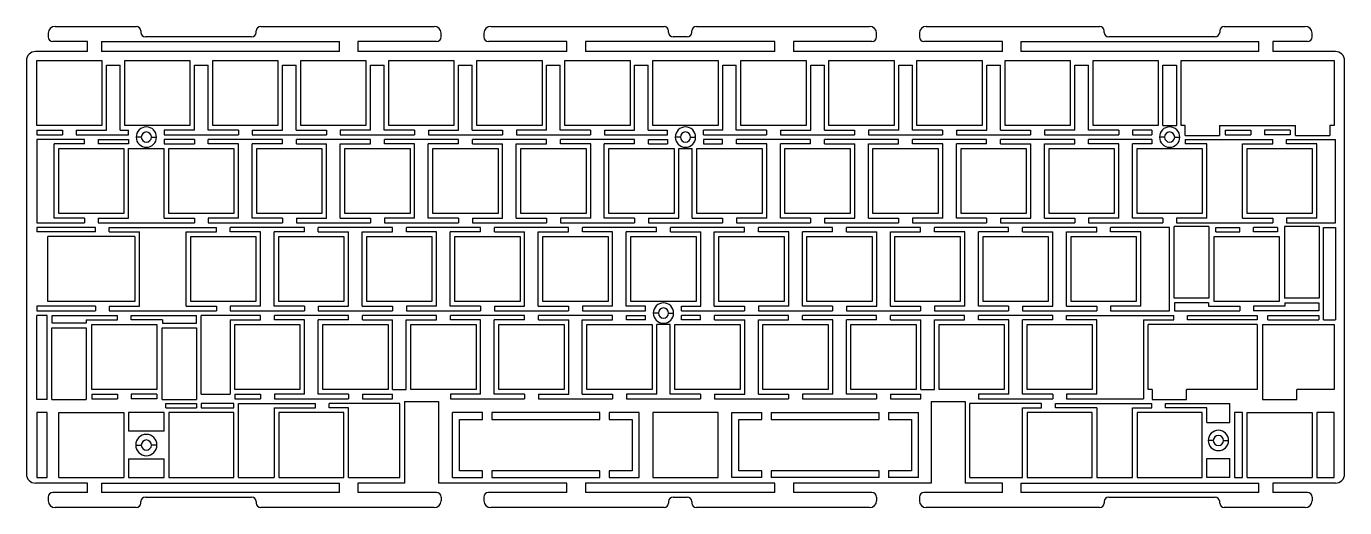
# Model space of a CAD drawing. Extents: x 867 to 1152, y 548 to 653.
import ezdxf

# ---------------------------------------------------------------- set-up
doc = ezdxf.new("R2010")
doc.units = 0
doc.layers.get('0').update_dxf_attribs({"linetype": 'continuous'})

# ---------------------------------------------------------------- blocks, each defined once
blk = doc.blocks.new('FACEFEAT')
at = {"color": 0}
for p, q in [((871.38, 651.01), (871.38, 650.21)), ((872.88, 652.51), (890.38, 652.51)), ((891.38, 651.51), (891.38, 651.21)), ((916.38, 651.21), (916.38, 651.51)), ((917.38, 652.51), (954.88, 652.51)), ((956.38, 650.21), (956.38, 651.01)), ((965.63, 651.01), (965.63, 650.21)), ((967.13, 652.51), (1004.63, 652.51)), ((1005.63, 651.21), (1005.63, 651.51)), ((1010.63, 651.21), (1010.63, 651.51)), ((1011.63, 652.51), (1049.13, 652.51)), ((1050.63, 650.21), (1050.63, 651.01)), ((1059.89, 651.01), (1059.89, 650.21)), ((1061.39, 652.51), (1098.89, 652.51)), ((1099.89, 651.21), (1099.89, 651.51)), ((1124.89, 651.51), (1124.89, 651.21)), ((1125.89, 652.51), (1143.39, 652.51)), ((1144.89, 650.21), (1144.89, 651.01)), ((879.88, 649.21), (872.38, 649.21)), ((879.88, 647.06), (879.88, 649.21)), ((882.88, 649.21), (934.38, 649.21)), ((882.88, 649.21), (882.88, 647.06)), ((915.38, 650.21), (892.38, 650.21)), ((934.38, 647.06), (934.38, 649.21)), ((955.38, 649.21), (938.38, 649.21)), ((938.38, 649.21), (938.38, 647.06)), ((983.63, 649.21), (966.63, 649.21)), ((983.63, 647.06), (983.63, 649.21)), ((1028.63, 649.21), (987.63, 649.21)), ((987.63, 649.21), (987.63, 647.06)), ((1009.63, 650.21), (1006.63, 650.21)), ((1028.63, 647.06), (1028.63, 649.21)), ((1049.63, 649.21), (1032.63, 649.21)), ((1032.63, 649.21), (1032.63, 647.06)), ((1077.89, 649.21), (1060.89, 649.21)), ((1077.89, 647.06), (1077.89, 649.21)), ((1081.89, 649.21), (1133.39, 649.21)), ((1081.89, 649.21), (1081.89, 647.06)), ((1123.89, 650.21), (1100.89, 650.21)), ((1133.39, 647.06), (1133.39, 649.21)), ((1143.89, 649.21), (1136.39, 649.21)), ((1136.39, 649.21), (1136.39, 647.06)), ((866.63, 645.06), (866.63, 555.61)), ((879.88, 647.06), (868.63, 647.06)), ((868.88, 645.11), (882.98, 645.11)), ((868.88, 631.01), (868.88, 645.11)), ((934.38, 647.06), (882.88, 647.06)), ((882.98, 645.11), (882.98, 631.01)), ((887.93, 645.11), (902.03, 645.11)), ((887.93, 631.01), (887.93, 645.11)), ((902.03, 645.11), (902.03, 631.01)), ((906.98, 645.11), (921.08, 645.11)), ((906.98, 631.01), (906.98, 645.11)), ((921.08, 645.11), (921.08, 631.01)), ((926.03, 645.11), (940.13, 645.11)), ((926.03, 631.01), (926.03, 645.11)), ((983.63, 647.06), (938.38, 647.06)), ((940.13, 645.11), (940.13, 631.01)), ((945.08, 645.11), (959.18, 645.11)), ((945.08, 631.01), (945.08, 645.11)), ((959.18, 645.11), (959.18, 631.01)), ((964.13, 645.11), (978.23, 645.11)), ((964.13, 631.01), (964.13, 645.11)), ((978.23, 645.11), (978.23, 631.01)), ((983.18, 645.11), (997.28, 645.11)), ((983.18, 631.01), (983.18, 645.11)), ((1028.63, 647.06), (987.63, 647.06)), ((997.28, 645.11), (997.28, 631.01)), ((1002.23, 645.11), (1016.33, 645.11)), ((1002.23, 631.01), (1002.23, 645.11)), ((1016.33, 645.11), (1016.33, 631.01)), ((1021.28, 645.11), (1035.38, 645.11)), ((1021.28, 631.01), (1021.28, 645.11)), ((1077.89, 647.06), (1032.63, 647.06)), ((1035.38, 645.11), (1035.38, 631.01)), ((1040.33, 645.11), (1054.43, 645.11)), ((1040.33, 631.01), (1040.33, 645.11)), ((1054.43, 645.11), (1054.43, 631.01)), ((1059.38, 645.11), (1073.48, 645.11)), ((1059.38, 631.01), (1059.38, 645.11)), ((1073.48, 645.11), (1073.48, 631.01)), ((1078.43, 645.11), (1092.53, 645.11)), ((1078.43, 631.01), (1078.43, 645.11)), ((1133.39, 647.06), (1081.89, 647.06)), ((1092.53, 645.11), (1092.53, 631.01)), ((1097.48, 645.11), (1111.58, 645.11)), ((1097.48, 631.01), (1097.48, 645.11)), ((1111.58, 645.11), (1111.58, 631.01)), ((1116.53, 645.11), (1149.68, 645.11)), ((1116.53, 631.01), (1116.53, 645.11)), ((1149.93, 647.06), (1136.39, 647.06)), ((1149.68, 645.11), (1149.68, 631.01)), ((1151.93, 555.61), (1151.93, 645.06)), ((883.98, 644.11), (886.93, 644.11)), ((883.98, 630.01), (883.98, 644.11)), ((886.93, 630.01), (886.93, 644.11)), ((903.03, 644.11), (905.98, 644.11)), ((903.03, 630.01), (903.03, 644.11)), ((905.98, 630.01), (905.98, 644.11)), ((922.08, 644.11), (925.03, 644.11)), ((922.08, 630.01), (922.08, 644.11)), ((925.03, 630.01), (925.03, 644.11)), ((941.13, 644.11), (944.08, 644.11)), ((941.13, 630.01), (941.13, 644.11)), ((944.08, 630.01), (944.08, 644.11)), ((960.18, 644.11), (963.13, 644.11)), ((960.18, 630.01), (960.18, 644.11)), ((963.13, 630.01), (963.13, 644.11)), ((979.23, 644.11), (982.18, 644.11)), ((979.23, 630.01), (979.23, 644.11)), ((982.18, 630.01), (982.18, 644.11)), ((998.28, 644.11), (1001.23, 644.11)), ((998.28, 630.01), (998.28, 644.11)), ((1001.23, 630.01), (1001.23, 644.11)), ((1017.33, 644.11), (1020.28, 644.11)), ((1017.33, 630.01), (1017.33, 644.11)), ((1020.28, 630.01), (1020.28, 644.11)), ((1036.38, 644.11), (1039.33, 644.11)), ((1036.38, 630.01), (1036.38, 644.11)), ((1039.33, 630.01), (1039.33, 644.11)), ((1055.43, 644.11), (1058.38, 644.11)), ((1055.43, 630.01), (1055.43, 644.11)), ((1058.38, 630.01), (1058.38, 644.11)), ((1074.48, 644.11), (1077.43, 644.11)), ((1074.48, 630.01), (1074.48, 644.11)), ((1077.43, 630.01), (1077.43, 644.11)), ((1093.53, 644.11), (1096.48, 644.11)), ((1093.53, 630.01), (1093.53, 644.11)), ((1096.48, 630.01), (1096.48, 644.11)), ((1112.58, 644.11), (1115.53, 644.11)), ((1112.58, 631.01), (1112.58, 644.11)), ((1115.53, 644.11), (1115.53, 631.01)), ((882.98, 631.01), (868.88, 631.01)), ((902.03, 631.01), (887.93, 631.01)), ((921.08, 631.01), (906.98, 631.01)), ((940.13, 631.01), (926.03, 631.01)), ((959.18, 631.01), (945.08, 631.01)), ((978.23, 631.01), (964.13, 631.01)), ((997.28, 631.01), (983.18, 631.01)), ((1016.33, 631.01), (1002.23, 631.01)), ((1035.38, 631.01), (1021.28, 631.01)), ((1054.43, 631.01), (1040.33, 631.01)), ((1073.48, 631.01), (1059.38, 631.01)), ((1092.53, 631.01), (1078.43, 631.01)), ((1111.58, 631.01), (1097.48, 631.01)), ((1112.58, 631.01), (1115.53, 631.01)), ((1117.43, 631.01), (1116.53, 631.01)), ((1117.43, 628.87), (1117.43, 631.01)), ((1124.83, 631.01), (1124.83, 628.87)), ((1124.83, 631.01), (1141.31, 631.01)), ((1141.31, 628.87), (1141.31, 631.01)), ((1148.71, 631.01), (1148.71, 628.87)), ((1149.68, 631.01), (1148.71, 631.01)), ((868.88, 630.01), (874.43, 630.01)), ((868.88, 630.01), (868.88, 629.04)), ((868.88, 629.04), (874.43, 629.04)), ((879.2, 628.04), (868.88, 628.04)), ((868.88, 628.04), (868.88, 609.99)), ((874.43, 630.01), (874.43, 629.04)), ((877.43, 630.01), (877.43, 629.04)), ((877.43, 630.01), (883.98, 630.01)), ((877.43, 629.04), (888.75, 629.04)), ((879.2, 627.06), (879.2, 628.04)), ((882.2, 628.04), (882.2, 627.06)), ((882.2, 628.04), (888.75, 628.04)), ((886.93, 630.01), (888.75, 630.01)), ((888.75, 629.04), (888.75, 630.01)), ((888.75, 628.04), (888.75, 627.06)), ((891.5, 628.54), (890.4, 628.54)), ((893.7, 628.54), (894.8, 628.54)), ((903.01, 628.04), (896.46, 628.04)), ((896.46, 628.04), (896.46, 627.06)), ((896.48, 630.01), (896.48, 629.04)), ((903.03, 630.01), (896.48, 630.01)), ((896.48, 629.04), (912.53, 629.04)), ((903.01, 628.04), (903.01, 627.06)), ((912.53, 630.01), (905.98, 630.01)), ((922.06, 628.04), (906.01, 628.04)), ((906.01, 627.06), (906.01, 628.04)), ((912.53, 630.01), (912.53, 629.04)), ((915.53, 630.01), (915.53, 629.04)), ((915.53, 630.01), (922.08, 630.01)), ((915.53, 629.04), (931.58, 629.04)), ((922.06, 627.06), (922.06, 628.04)), ((925.03, 630.01), (931.58, 630.01)), ((941.11, 628.04), (925.06, 628.04)), ((925.06, 627.06), (925.06, 628.04)), ((931.58, 630.01), (931.58, 629.04)), ((941.13, 630.01), (934.58, 630.01)), ((934.58, 630.01), (934.58, 629.04)), ((934.58, 629.04), (950.63, 629.04)), ((941.11, 627.06), (941.11, 628.04)), ((950.63, 630.01), (944.08, 630.01)), ((960.16, 628.04), (944.11, 628.04)), ((944.11, 627.06), (944.11, 628.04)), ((950.63, 630.01), (950.63, 629.04)), ((953.63, 630.01), (953.63, 629.04)), ((953.63, 630.01), (960.18, 630.01)), ((953.63, 629.04), (969.68, 629.04)), ((960.16, 627.06), (960.16, 628.04)), ((963.13, 630.01), (969.68, 630.01)), ((979.21, 628.04), (963.16, 628.04)), ((963.16, 627.06), (963.16, 628.04)), ((969.68, 630.01), (969.68, 629.04)), ((979.23, 630.01), (972.68, 630.01)), ((972.68, 630.01), (972.68, 629.04)), ((972.68, 629.04), (988.73, 629.04)), ((979.21, 627.06), (979.21, 628.04)), ((988.73, 630.01), (982.18, 630.01)), ((998.26, 628.04), (982.21, 628.04)), ((982.21, 627.06), (982.21, 628.04)), ((988.73, 630.01), (988.73, 629.04)), ((991.73, 630.01), (991.73, 629.04)), ((991.73, 630.01), (998.28, 630.01)), ((991.73, 629.04), (1005.4, 629.04)), ((998.26, 627.06), (998.26, 628.04)), ((1001.23, 630.01), (1005.4, 630.01)), ((1001.26, 628.04), (1005.4, 628.04)), ((1001.26, 627.06), (1001.26, 628.04)), ((1005.4, 629.04), (1005.4, 630.01)), ((1005.4, 628.04), (1005.4, 627.06)), ((1008.18, 628.54), (1007.08, 628.54)), ((1010.38, 628.54), (1011.48, 628.54)), ((1017.33, 630.01), (1013.16, 630.01)), ((1013.16, 629.04), (1013.16, 630.01)), ((1013.16, 629.04), (1026.83, 629.04)), ((1017.31, 628.04), (1013.16, 628.04)), ((1013.16, 628.04), (1013.16, 627.06)), ((1017.31, 627.06), (1017.31, 628.04)), ((1026.83, 630.01), (1020.28, 630.01)), ((1036.36, 628.04), (1020.31, 628.04)), ((1020.31, 627.06), (1020.31, 628.04)), ((1026.83, 630.01), (1026.83, 629.04)), ((1029.83, 630.01), (1029.83, 629.04)), ((1029.83, 630.01), (1036.38, 630.01)), ((1029.83, 629.04), (1045.88, 629.04)), ((1036.36, 627.06), (1036.36, 628.04)), ((1039.33, 630.01), (1045.88, 630.01)), ((1055.41, 628.04), (1039.36, 628.04)), ((1039.36, 627.06), (1039.36, 628.04)), ((1045.88, 630.01), (1045.88, 629.04)), ((1055.43, 630.01), (1048.88, 630.01)), ((1048.88, 630.01), (1048.88, 629.04)), ((1048.88, 629.04), (1064.93, 629.04)), ((1055.41, 627.06), (1055.41, 628.04)), ((1064.93, 630.01), (1058.38, 630.01)), ((1074.46, 628.04), (1058.41, 628.04)), ((1058.41, 627.06), (1058.41, 628.04)), ((1064.93, 630.01), (1064.93, 629.04)), ((1067.93, 630.01), (1067.93, 629.04)), ((1067.93, 630.01), (1074.48, 630.01)), ((1067.93, 629.04), (1083.98, 629.04)), ((1074.46, 627.06), (1074.46, 628.04)), ((1077.43, 630.01), (1083.98, 630.01)), ((1093.51, 628.04), (1077.46, 628.04)), ((1077.46, 627.06), (1077.46, 628.04)), ((1083.98, 630.01), (1083.98, 629.04)), ((1093.53, 630.01), (1086.98, 630.01)), ((1086.98, 630.01), (1086.98, 629.04)), ((1086.98, 629.04), (1103.03, 629.04)), ((1093.51, 627.06), (1093.51, 628.04)), ((1103.03, 630.01), (1096.48, 630.01)), ((1110.18, 628.04), (1096.51, 628.04)), ((1096.51, 627.06), (1096.51, 628.04)), ((1103.03, 630.01), (1103.03, 629.04)), ((1110.18, 630.01), (1106.03, 630.01)), ((1106.03, 630.01), (1106.03, 629.04)), ((1106.03, 629.04), (1110.18, 629.04)), ((1110.18, 630.01), (1110.18, 629.04)), ((1110.18, 628.04), (1110.18, 627.06)), ((1112.96, 628.54), (1111.86, 628.54)), ((1115.16, 628.54), (1116.26, 628.54)), ((1117.43, 628.87), (1124.83, 628.87)), ((1117.43, 628.04), (1117.43, 627.06)), ((1117.43, 628.04), (1136.37, 628.04)), ((1126.06, 630.01), (1126.06, 629.04)), ((1126.06, 630.01), (1131.61, 630.01)), ((1126.06, 629.04), (1131.61, 629.04)), ((1131.61, 630.01), (1131.61, 629.04)), ((1134.61, 630.01), (1134.61, 629.04)), ((1140.16, 630.01), (1134.61, 630.01)), ((1140.16, 629.04), (1134.61, 629.04)), ((1136.37, 627.06), (1136.37, 628.04)), ((1139.37, 627.06), (1139.37, 628.04)), ((1139.37, 628.04), (1149.93, 628.04)), ((1140.16, 630.01), (1140.16, 629.04)), ((1141.31, 628.87), (1148.71, 628.87)), ((1149.93, 609.99), (1149.93, 628.04)), ((872.65, 610.96), (872.65, 627.06)), ((879.2, 627.06), (872.65, 627.06)), ((873.65, 626.06), (887.75, 626.06)), ((873.65, 611.96), (873.65, 626.06)), ((888.75, 627.06), (882.2, 627.06)), ((887.75, 626.06), (887.75, 611.96)), ((888.75, 626.06), (896.46, 626.06)), ((888.75, 610.96), (888.75, 626.06)), ((896.46, 627.06), (903.01, 627.06)), ((896.46, 610.96), (896.46, 626.06)), ((897.46, 611.96), (897.46, 626.06)), ((897.46, 626.06), (911.56, 626.06)), ((912.56, 627.06), (906.01, 627.06)), ((911.56, 626.06), (911.56, 611.96)), ((912.56, 610.96), (912.56, 627.06)), ((915.51, 610.96), (915.51, 627.06)), ((922.06, 627.06), (915.51, 627.06)), ((916.51, 611.96), (916.51, 626.06)), ((916.51, 626.06), (930.61, 626.06)), ((925.06, 627.06), (931.61, 627.06)), ((930.61, 626.06), (930.61, 611.96)), ((931.61, 610.96), (931.61, 627.06)), ((934.56, 610.96), (934.56, 627.06)), ((934.56, 627.06), (941.11, 627.06)), ((935.56, 611.96), (935.56, 626.06)), ((935.56, 626.06), (949.66, 626.06)), ((950.66, 627.06), (944.11, 627.06)), ((949.66, 626.06), (949.66, 611.96)), ((950.66, 610.96), (950.66, 627.06)), ((953.61, 610.96), (953.61, 627.06)), ((960.16, 627.06), (953.61, 627.06)), ((954.61, 611.96), (954.61, 626.06)), ((954.61, 626.06), (968.71, 626.06)), ((963.16, 627.06), (969.71, 627.06)), ((968.71, 626.06), (968.71, 611.96)), ((969.71, 610.96), (969.71, 627.06)), ((972.66, 610.96), (972.66, 627.06)), ((972.66, 627.06), (979.21, 627.06)), ((973.66, 611.96), (973.66, 626.06)), ((973.66, 626.06), (987.76, 626.06)), ((988.76, 627.06), (982.21, 627.06)), ((987.76, 626.06), (987.76, 611.96)), ((988.76, 610.96), (988.76, 627.06)), ((991.71, 610.96), (991.71, 627.06)), ((998.26, 627.06), (991.71, 627.06)), ((992.71, 611.96), (992.71, 626.06)), ((992.71, 626.06), (1006.81, 626.06)), ((1001.26, 627.06), (1005.4, 627.06)), ((1006.81, 626.06), (1006.81, 611.96)), ((1007.81, 610.96), (1007.81, 626.06)), ((1007.81, 626.06), (1010.76, 626.06)), ((1010.76, 610.96), (1010.76, 626.06)), ((1011.76, 611.96), (1011.76, 626.06)), ((1011.76, 626.06), (1025.86, 626.06)), ((1013.16, 627.06), (1017.31, 627.06)), ((1026.86, 627.06), (1020.31, 627.06)), ((1025.86, 626.06), (1025.86, 611.96)), ((1026.86, 610.96), (1026.86, 627.06)), ((1029.81, 610.96), (1029.81, 627.06)), ((1036.36, 627.06), (1029.81, 627.06)), ((1030.81, 611.96), (1030.81, 626.06)), ((1030.81, 626.06), (1044.91, 626.06)), ((1039.36, 627.06), (1045.91, 627.06)), ((1044.91, 626.06), (1044.91, 611.96)), ((1045.91, 610.96), (1045.91, 627.06)), ((1048.86, 610.96), (1048.86, 627.06)), ((1048.86, 627.06), (1055.41, 627.06)), ((1049.86, 611.96), (1049.86, 626.06)), ((1049.86, 626.06), (1063.96, 626.06)), ((1064.96, 627.06), (1058.41, 627.06)), ((1063.96, 626.06), (1063.96, 611.96)), ((1064.96, 610.96), (1064.96, 627.06)), ((1067.91, 610.96), (1067.91, 627.06)), ((1074.46, 627.06), (1067.91, 627.06)), ((1068.91, 611.96), (1068.91, 626.06)), ((1068.91, 626.06), (1083.01, 626.06)), ((1077.46, 627.06), (1084.01, 627.06)), ((1083.01, 626.06), (1083.01, 611.96)), ((1084.01, 610.96), (1084.01, 627.06)), ((1086.96, 610.96), (1086.96, 627.06)), ((1086.96, 627.06), (1093.51, 627.06)), ((1087.96, 611.96), (1087.96, 626.06)), ((1087.96, 626.06), (1102.06, 626.06)), ((1103.06, 627.06), (1096.51, 627.06)), ((1102.06, 626.06), (1102.06, 611.96)), ((1103.06, 610.96), (1103.06, 627.06)), ((1106.01, 610.96), (1106.01, 627.06)), ((1110.18, 627.06), (1106.01, 627.06)), ((1107.01, 611.96), (1107.01, 626.06)), ((1107.01, 626.06), (1121.11, 626.06)), ((1122.11, 627.06), (1117.43, 627.06)), ((1121.11, 626.06), (1121.11, 611.96)), ((1122.11, 610.96), (1122.11, 627.06)), ((1129.82, 610.96), (1129.82, 627.06)), ((1129.82, 627.06), (1136.37, 627.06)), ((1130.82, 611.96), (1130.82, 626.06)), ((1130.82, 626.06), (1144.92, 626.06)), ((1145.92, 627.06), (1139.37, 627.06)), ((1144.92, 626.06), (1144.92, 611.96)), ((1145.92, 610.96), (1145.92, 627.06)), ((879.2, 610.96), (872.65, 610.96)), ((887.75, 611.96), (873.65, 611.96)), ((879.2, 610.96), (879.2, 609.99)), ((882.2, 610.96), (882.2, 609.99)), ((882.2, 610.96), (888.75, 610.96)), ((896.46, 610.96), (903.01, 610.96)), ((911.56, 611.96), (897.46, 611.96)), ((903.01, 610.96), (903.01, 609.99)), ((912.56, 610.96), (906.01, 610.96)), ((906.01, 610.96), (906.01, 609.99)), ((922.06, 610.96), (915.51, 610.96)), ((930.61, 611.96), (916.51, 611.96)), ((922.06, 610.96), (922.06, 609.99)), ((925.06, 610.96), (931.61, 610.96)), ((925.06, 610.96), (925.06, 609.99)), ((934.56, 610.96), (941.11, 610.96)), ((949.66, 611.96), (935.56, 611.96)), ((941.11, 610.96), (941.11, 609.99)), ((950.66, 610.96), (944.11, 610.96)), ((944.11, 610.96), (944.11, 609.99)), ((960.16, 610.96), (953.61, 610.96)), ((968.71, 611.96), (954.61, 611.96)), ((960.16, 610.96), (960.16, 609.99)), ((963.16, 610.96), (969.71, 610.96)), ((963.16, 610.96), (963.16, 609.99)), ((972.66, 610.96), (979.21, 610.96)), ((987.76, 611.96), (973.66, 611.96)), ((979.21, 610.96), (979.21, 609.99)), ((988.76, 610.96), (982.21, 610.96)), ((982.21, 610.96), (982.21, 609.99)), ((998.26, 610.96), (991.71, 610.96)), ((1006.81, 611.96), (992.71, 611.96)), ((998.26, 610.96), (998.26, 609.99)), ((1001.26, 610.96), (1007.81, 610.96)), ((1001.26, 610.96), (1001.26, 609.99)), ((1010.76, 610.96), (1017.31, 610.96)), ((1025.86, 611.96), (1011.76, 611.96)), ((1017.31, 610.96), (1017.31, 609.99)), ((1026.86, 610.96), (1020.31, 610.96)), ((1020.31, 610.96), (1020.31, 609.99)), ((1036.36, 610.96), (1029.81, 610.96)), ((1044.91, 611.96), (1030.81, 611.96)), ((1036.36, 610.96), (1036.36, 609.99)), ((1039.36, 610.96), (1045.91, 610.96)), ((1039.36, 610.96), (1039.36, 609.99)), ((1048.86, 610.96), (1055.41, 610.96)), ((1063.96, 611.96), (1049.86, 611.96)), ((1055.41, 610.96), (1055.41, 609.99)), ((1064.96, 610.96), (1058.41, 610.96)), ((1058.41, 610.96), (1058.41, 609.99)), ((1074.46, 610.96), (1067.91, 610.96)), ((1083.01, 611.96), (1068.91, 611.96)), ((1074.46, 610.96), (1074.46, 609.99)), ((1077.46, 610.96), (1084.01, 610.96)), ((1077.46, 610.96), (1077.46, 609.99)), ((1086.96, 610.96), (1093.51, 610.96)), ((1102.06, 611.96), (1087.96, 611.96)), ((1093.51, 610.96), (1093.51, 609.99)), ((1103.06, 610.96), (1096.51, 610.96)), ((1096.51, 610.96), (1096.51, 609.99)), ((1112.56, 610.96), (1106.01, 610.96)), ((1121.11, 611.96), (1107.01, 611.96)), ((1112.56, 610.96), (1112.56, 609.99)), ((1122.11, 610.96), (1115.56, 610.96)), ((1115.56, 610.96), (1115.56, 609.99)), ((1129.82, 610.96), (1136.37, 610.96)), ((1144.92, 611.96), (1130.82, 611.96)), ((1136.37, 610.96), (1136.37, 609.99)), ((1145.92, 610.96), (1139.37, 610.96)), ((1139.37, 610.96), (1139.37, 609.99)), ((868.88, 609.99), (879.2, 609.99)), ((881.58, 608.99), (868.88, 608.99)), ((868.88, 608.99), (868.88, 608.01)), ((881.58, 608.01), (868.88, 608.01)), ((881.58, 608.01), (881.58, 608.99)), ((882.2, 609.99), (903.01, 609.99)), ((884.58, 608.99), (907.77, 608.99)), ((884.58, 608.01), (884.58, 608.99)), ((884.58, 608.01), (891.13, 608.01)), ((891.13, 591.91), (891.13, 608.01)), ((901.22, 591.91), (901.22, 608.01)), ((901.22, 608.01), (907.77, 608.01)), ((906.01, 609.99), (922.06, 609.99)), ((907.77, 608.01), (907.77, 608.99)), ((926.82, 608.99), (910.77, 608.99)), ((910.77, 608.01), (910.77, 608.99)), ((917.32, 608.01), (910.77, 608.01)), ((917.32, 591.91), (917.32, 608.01)), ((920.27, 591.91), (920.27, 608.01)), ((926.82, 608.01), (920.27, 608.01)), ((925.06, 609.99), (941.11, 609.99)), ((926.82, 608.01), (926.82, 608.99)), ((945.87, 608.99), (929.82, 608.99)), ((929.82, 608.01), (929.82, 608.99)), ((929.82, 608.01), (936.37, 608.01)), ((936.37, 591.91), (936.37, 608.01)), ((939.32, 591.91), (939.32, 608.01)), ((939.32, 608.01), (945.87, 608.01)), ((944.11, 609.99), (960.16, 609.99)), ((945.87, 608.01), (945.87, 608.99)), ((964.92, 608.99), (948.87, 608.99)), ((948.87, 608.01), (948.87, 608.99)), ((955.42, 608.01), (948.87, 608.01)), ((955.42, 591.91), (955.42, 608.01)), ((958.37, 591.91), (958.37, 608.01)), ((964.92, 608.01), (958.37, 608.01)), ((963.16, 609.99), (979.21, 609.99)), ((964.92, 608.01), (964.92, 608.99)), ((983.97, 608.99), (967.92, 608.99)), ((967.92, 608.01), (967.92, 608.99)), ((967.92, 608.01), (974.47, 608.01)), ((974.47, 591.91), (974.47, 608.01)), ((977.42, 591.91), (977.42, 608.01)), ((977.42, 608.01), (983.97, 608.01)), ((982.21, 609.99), (998.26, 609.99)), ((983.97, 608.01), (983.97, 608.99)), ((1003.02, 608.99), (986.97, 608.99)), ((986.97, 608.01), (986.97, 608.99)), ((993.52, 608.01), (986.97, 608.01)), ((993.52, 591.91), (993.52, 608.01)), ((996.47, 591.91), (996.47, 608.01)), ((1003.02, 608.01), (996.47, 608.01)), ((1001.26, 609.99), (1017.31, 609.99)), ((1003.02, 608.01), (1003.02, 608.99)), ((1022.07, 608.99), (1006.02, 608.99)), ((1006.02, 608.01), (1006.02, 608.99)), ((1006.02, 608.01), (1012.57, 608.01)), ((1012.57, 591.91), (1012.57, 608.01)), ((1015.52, 591.91), (1015.52, 608.01)), ((1015.52, 608.01), (1022.07, 608.01)), ((1020.31, 609.99), (1036.36, 609.99)), ((1022.07, 608.01), (1022.07, 608.99)), ((1041.12, 608.99), (1025.07, 608.99)), ((1025.07, 608.01), (1025.07, 608.99)), ((1031.62, 608.01), (1025.07, 608.01)), ((1031.62, 591.91), (1031.62, 608.01)), ((1034.57, 591.91), (1034.57, 608.01)), ((1041.12, 608.01), (1034.57, 608.01)), ((1039.36, 609.99), (1055.41, 609.99)), ((1041.12, 608.01), (1041.12, 608.99)), ((1060.17, 608.99), (1044.12, 608.99)), ((1044.12, 608.01), (1044.12, 608.99)), ((1044.12, 608.01), (1050.67, 608.01)), ((1050.67, 591.91), (1050.67, 608.01)), ((1053.62, 591.91), (1053.62, 608.01)), ((1053.62, 608.01), (1060.17, 608.01)), ((1058.41, 609.99), (1074.46, 609.99)), ((1060.17, 608.01), (1060.17, 608.99)), ((1079.22, 608.99), (1063.17, 608.99)), ((1063.17, 608.01), (1063.17, 608.99)), ((1069.72, 608.01), (1063.17, 608.01)), ((1069.72, 591.91), (1069.72, 608.01)), ((1072.67, 591.91), (1072.67, 608.01)), ((1079.22, 608.01), (1072.67, 608.01)), ((1077.46, 609.99), (1093.51, 609.99)), ((1079.22, 608.01), (1079.22, 608.99)), ((1098.27, 608.99), (1082.22, 608.99)), ((1082.22, 608.01), (1082.22, 608.99)), ((1082.22, 608.01), (1088.77, 608.01)), ((1088.77, 591.91), (1088.77, 608.01)), ((1091.72, 591.91), (1091.72, 608.01)), ((1091.72, 608.01), (1098.27, 608.01)), ((1096.51, 609.99), (1112.56, 609.99)), ((1098.27, 608.01), (1098.27, 608.99)), ((1114.05, 608.99), (1101.27, 608.99)), ((1101.27, 608.01), (1101.27, 608.99)), ((1107.82, 608.01), (1101.27, 608.01)), ((1107.82, 591.91), (1107.82, 608.01)), ((1114.05, 590.94), (1114.05, 608.99)), ((1122.53, 609.15), (1115.05, 609.15)), ((1115.05, 593.65), (1115.05, 609.15)), ((1115.56, 609.99), (1136.37, 609.99)), ((1122.53, 609.15), (1122.53, 593.65)), ((1124.03, 608.99), (1129.23, 608.99)), ((1124.03, 608.01), (1124.03, 608.99)), ((1124.03, 608.01), (1129.23, 608.01)), ((1129.23, 608.01), (1129.23, 608.99)), ((1137.43, 608.99), (1132.23, 608.99)), ((1132.23, 608.01), (1132.23, 608.99)), ((1137.43, 608.01), (1132.23, 608.01)), ((1137.43, 608.99), (1137.43, 608.01)), ((1146.4, 609.15), (1138.93, 609.15)), ((1138.93, 609.15), (1138.93, 593.65)), ((1139.37, 609.99), (1149.93, 609.99)), ((1146.4, 609.15), (1146.4, 593.65)), ((1147.33, 588.96), (1147.33, 608.99)), ((1147.33, 608.99), (1149.93, 608.99)), ((1149.93, 608.99), (1149.93, 588.96)), ((890.13, 607.01), (871.27, 607.01)), ((871.27, 592.91), (871.27, 607.01)), ((890.13, 607.01), (890.13, 592.91)), ((902.22, 607.01), (916.32, 607.01)), ((902.22, 592.91), (902.22, 607.01)), ((916.32, 607.01), (916.32, 592.91)), ((921.27, 607.01), (935.37, 607.01)), ((921.27, 592.91), (921.27, 607.01)), ((935.37, 607.01), (935.37, 592.91)), ((940.32, 607.01), (954.42, 607.01)), ((940.32, 592.91), (940.32, 607.01)), ((954.42, 607.01), (954.42, 592.91)), ((959.37, 607.01), (973.47, 607.01)), ((959.37, 592.91), (959.37, 607.01)), ((973.47, 607.01), (973.47, 592.91)), ((978.42, 607.01), (992.52, 607.01)), ((978.42, 592.91), (978.42, 607.01)), ((992.52, 607.01), (992.52, 592.91)), ((997.47, 607.01), (1011.57, 607.01)), ((997.47, 592.91), (997.47, 607.01)), ((1011.57, 607.01), (1011.57, 592.91)), ((1016.52, 607.01), (1030.62, 607.01)), ((1016.52, 592.91), (1016.52, 607.01)), ((1030.62, 607.01), (1030.62, 592.91)), ((1035.57, 607.01), (1049.67, 607.01)), ((1035.57, 592.91), (1035.57, 607.01)), ((1049.67, 607.01), (1049.67, 592.91)), ((1054.62, 607.01), (1068.72, 607.01)), ((1054.62, 592.91), (1054.62, 607.01)), ((1068.72, 607.01), (1068.72, 592.91)), ((1073.67, 607.01), (1087.77, 607.01)), ((1073.67, 592.91), (1073.67, 607.01)), ((1087.77, 607.01), (1087.77, 592.91)), ((1092.72, 607.01), (1106.82, 607.01)), ((1092.72, 592.91), (1092.72, 607.01)), ((1106.82, 607.01), (1106.82, 592.91)), ((1123.68, 607.01), (1137.78, 607.01)), ((1123.68, 592.91), (1123.68, 607.01)), ((1137.78, 607.01), (1137.78, 592.91)), ((1122.53, 593.65), (1115.05, 593.65)), ((1146.4, 593.65), (1138.93, 593.65)), ((881.58, 591.91), (868.88, 591.91)), ((868.88, 591.91), (868.88, 590.94)), ((868.88, 590.94), (881.58, 590.94)), ((890.13, 592.91), (871.27, 592.91)), ((881.58, 591.91), (881.58, 590.94)), ((884.58, 591.91), (891.13, 591.91)), ((884.58, 591.91), (884.58, 590.94)), ((884.58, 590.94), (907.77, 590.94)), ((901.22, 591.91), (907.77, 591.91)), ((916.32, 592.91), (902.22, 592.91)), ((907.77, 591.91), (907.77, 590.94)), ((917.32, 591.91), (910.77, 591.91)), ((910.77, 591.91), (910.77, 590.94)), ((910.77, 590.94), (926.82, 590.94)), ((926.82, 591.91), (920.27, 591.91)), ((935.37, 592.91), (921.27, 592.91)), ((926.82, 591.91), (926.82, 590.94)), ((929.82, 591.91), (936.37, 591.91)), ((929.82, 591.91), (929.82, 590.94)), ((929.82, 590.94), (945.87, 590.94)), ((939.32, 591.91), (945.87, 591.91)), ((954.42, 592.91), (940.32, 592.91)), ((945.87, 591.91), (945.87, 590.94)), ((955.42, 591.91), (948.87, 591.91)), ((948.87, 591.91), (948.87, 590.94)), ((948.87, 590.94), (964.92, 590.94)), ((964.92, 591.91), (958.37, 591.91)), ((973.47, 592.91), (959.37, 592.91)), ((964.92, 591.91), (964.92, 590.94)), ((967.92, 591.91), (974.47, 591.91)), ((967.92, 591.91), (967.92, 590.94)), ((967.92, 590.94), (983.97, 590.94)), ((977.42, 591.91), (983.97, 591.91)), ((992.52, 592.91), (978.42, 592.91)), ((983.97, 591.91), (983.97, 590.94)), ((993.52, 591.91), (986.97, 591.91)), ((986.97, 591.91), (986.97, 590.94)), ((986.97, 590.94), (1000.64, 590.94)), ((1000.64, 591.91), (996.47, 591.91)), ((1011.57, 592.91), (997.47, 592.91)), ((1000.64, 590.94), (1000.64, 591.91)), ((1008.4, 591.91), (1012.57, 591.91)), ((1008.4, 590.94), (1008.4, 591.91)), ((1008.4, 590.94), (1022.07, 590.94)), ((1015.52, 591.91), (1022.07, 591.91)), ((1030.62, 592.91), (1016.52, 592.91)), ((1022.07, 591.91), (1022.07, 590.94)), ((1031.62, 591.91), (1025.07, 591.91)), ((1025.07, 591.91), (1025.07, 590.94)), ((1025.07, 590.94), (1041.12, 590.94)), ((1041.12, 591.91), (1034.57, 591.91)), ((1049.67, 592.91), (1035.57, 592.91)), ((1041.12, 591.91), (1041.12, 590.94)), ((1044.12, 591.91), (1050.67, 591.91)), ((1044.12, 591.91), (1044.12, 590.94)), ((1044.12, 590.94), (1060.17, 590.94)), ((1053.62, 591.91), (1060.17, 591.91)), ((1068.72, 592.91), (1054.62, 592.91)), ((1060.17, 591.91), (1060.17, 590.94)), ((1069.72, 591.91), (1063.17, 591.91)), ((1063.17, 591.91), (1063.17, 590.94)), ((1063.17, 590.94), (1079.22, 590.94)), ((1079.22, 591.91), (1072.67, 591.91)), ((1087.77, 592.91), (1073.67, 592.91)), ((1079.22, 591.91), (1079.22, 590.94)), ((1082.22, 591.91), (1088.77, 591.91)), ((1082.22, 591.91), (1082.22, 590.94)), ((1082.22, 590.94), (1098.27, 590.94)), ((1091.72, 591.91), (1098.27, 591.91)), ((1106.82, 592.91), (1092.72, 592.91)), ((1098.27, 591.91), (1098.27, 590.94)), ((1107.82, 591.91), (1101.27, 591.91)), ((1101.27, 591.91), (1101.27, 590.94)), ((1101.27, 590.94), (1114.05, 590.94)), ((1122.49, 592.65), (1115.09, 592.65)), ((1115.09, 592.65), (1115.09, 590.94)), ((1115.09, 590.94), (1129.23, 590.94)), ((1122.49, 592.65), (1122.49, 591.91)), ((1122.49, 591.91), (1129.23, 591.91)), ((1137.78, 592.91), (1123.68, 592.91)), ((1129.23, 591.91), (1129.23, 590.94)), ((1132.23, 591.91), (1132.23, 590.94)), ((1138.96, 591.91), (1132.23, 591.91)), ((1146.36, 590.94), (1132.23, 590.94)), ((1138.96, 592.65), (1146.36, 592.65)), ((1138.96, 592.65), (1138.96, 591.91)), ((1146.36, 592.65), (1146.36, 590.94)), ((871.16, 589.94), (868.88, 589.94)), ((868.88, 571.72), (868.88, 589.94)), ((871.16, 571.72), (871.16, 589.94)), ((872.2, 589.94), (886.34, 589.94)), ((872.2, 588.22), (872.2, 589.94)), ((879.6, 588.22), (872.2, 588.22)), ((879.6, 588.96), (879.6, 588.22)), ((879.6, 588.96), (886.34, 588.96)), ((880.79, 587.96), (894.89, 587.96)), ((880.79, 573.86), (880.79, 587.96)), ((886.34, 588.96), (886.34, 589.94)), ((889.34, 589.94), (903.48, 589.94)), ((889.34, 588.96), (889.34, 589.94)), ((896.08, 588.96), (889.34, 588.96)), ((894.89, 587.96), (894.89, 573.86)), ((896.08, 588.96), (896.08, 588.22)), ((896.08, 588.22), (903.48, 588.22)), ((903.48, 588.22), (903.48, 589.94)), ((904.44, 572.86), (904.44, 589.94)), ((917.3, 589.94), (904.44, 589.94)), ((910.75, 588.96), (910.75, 572.86)), ((910.75, 588.96), (917.3, 588.96)), ((911.75, 587.96), (925.85, 587.96)), ((911.75, 573.86), (911.75, 587.96)), ((917.3, 588.96), (917.3, 589.94)), ((936.35, 589.94), (920.3, 589.94)), ((920.3, 588.96), (920.3, 589.94)), ((926.85, 588.96), (920.3, 588.96)), ((925.85, 587.96), (925.85, 573.86)), ((926.85, 572.86), (926.85, 588.96)), ((929.8, 572.86), (929.8, 588.96)), ((936.35, 588.96), (929.8, 588.96)), ((930.8, 587.96), (944.9, 587.96)), ((930.8, 573.86), (930.8, 587.96)), ((936.35, 588.96), (936.35, 589.94)), ((955.4, 589.94), (939.35, 589.94)), ((939.35, 588.96), (939.35, 589.94)), ((939.35, 588.96), (945.9, 588.96)), ((944.9, 587.96), (944.9, 573.86)), ((945.9, 573.86), (945.9, 588.96)), ((948.85, 573.86), (948.85, 588.96)), ((948.85, 588.96), (955.4, 588.96)), ((949.85, 587.96), (963.95, 587.96)), ((949.85, 573.86), (949.85, 587.96)), ((955.4, 588.96), (955.4, 589.94)), ((974.45, 589.94), (958.4, 589.94)), ((958.4, 588.96), (958.4, 589.94)), ((964.95, 588.96), (958.4, 588.96)), ((963.95, 587.96), (963.95, 573.86)), ((964.95, 572.86), (964.95, 588.96)), ((967.9, 572.86), (967.9, 588.96)), ((974.45, 588.96), (967.9, 588.96)), ((968.9, 587.96), (983, 587.96)), ((968.9, 573.86), (968.9, 587.96)), ((974.45, 588.96), (974.45, 589.94)), ((993.5, 589.94), (977.45, 589.94)), ((977.45, 588.96), (977.45, 589.94)), ((977.45, 588.96), (984, 588.96)), ((983, 587.96), (983, 573.86)), ((984, 572.86), (984, 588.96)), ((986.95, 572.86), (986.95, 588.96)), ((986.95, 588.96), (993.5, 588.96)), ((987.95, 587.96), (1002.05, 587.96)), ((987.95, 573.86), (987.95, 587.96)), ((993.5, 588.96), (993.5, 589.94)), ((996.5, 589.94), (1000.64, 589.94)), ((996.5, 588.96), (996.5, 589.94)), ((1000.64, 588.96), (996.5, 588.96)), ((1000.64, 588.96), (1000.64, 589.94)), ((1002.05, 587.96), (1002.05, 573.86)), ((1003.42, 590.44), (1002.32, 590.44)), ((1006, 587.96), (1003.05, 587.96)), ((1003.05, 572.86), (1003.05, 587.96)), ((1005.62, 590.44), (1006.72, 590.44)), ((1006, 572.86), (1006, 587.96)), ((1007, 587.96), (1021.1, 587.96)), ((1007, 573.86), (1007, 587.96)), ((1012.55, 589.94), (1008.4, 589.94)), ((1008.4, 588.96), (1008.4, 589.94)), ((1012.55, 588.96), (1008.4, 588.96)), ((1012.55, 588.96), (1012.55, 589.94)), ((1031.6, 589.94), (1015.55, 589.94)), ((1015.55, 588.96), (1015.55, 589.94)), ((1015.55, 588.96), (1022.1, 588.96)), ((1021.1, 587.96), (1021.1, 573.86)), ((1022.1, 572.86), (1022.1, 588.96)), ((1025.05, 572.86), (1025.05, 588.96)), ((1025.05, 588.96), (1031.6, 588.96)), ((1026.05, 587.96), (1040.15, 587.96)), ((1026.05, 573.86), (1026.05, 587.96)), ((1031.6, 588.96), (1031.6, 589.94)), ((1050.65, 589.94), (1034.6, 589.94)), ((1034.6, 588.96), (1034.6, 589.94)), ((1041.15, 588.96), (1034.6, 588.96)), ((1040.15, 587.96), (1040.15, 573.86)), ((1041.15, 572.86), (1041.15, 588.96)), ((1044.1, 572.86), (1044.1, 588.96)), ((1050.65, 588.96), (1044.1, 588.96)), ((1045.1, 587.96), (1059.2, 587.96)), ((1045.1, 573.86), (1045.1, 587.96)), ((1050.65, 588.96), (1050.65, 589.94)), ((1069.7, 589.94), (1053.65, 589.94)), ((1053.65, 588.96), (1053.65, 589.94)), ((1053.65, 588.96), (1060.2, 588.96)), ((1059.2, 587.96), (1059.2, 573.86)), ((1060.2, 573.86), (1060.2, 588.96)), ((1063.15, 573.86), (1063.15, 588.96)), ((1063.15, 588.96), (1069.7, 588.96)), ((1064.15, 587.96), (1078.25, 587.96)), ((1064.15, 573.86), (1064.15, 587.96)), ((1069.7, 588.96), (1069.7, 589.94)), ((1088.75, 589.94), (1072.7, 589.94)), ((1072.7, 588.96), (1072.7, 589.94)), ((1079.25, 588.96), (1072.7, 588.96)), ((1078.25, 587.96), (1078.25, 573.86)), ((1079.25, 572.86), (1079.25, 588.96)), ((1082.2, 572.86), (1082.2, 588.96)), ((1088.75, 588.96), (1082.2, 588.96)), ((1083.2, 587.96), (1097.3, 587.96)), ((1083.2, 573.86), (1083.2, 587.96)), ((1088.75, 588.96), (1088.75, 589.94)), ((1091.75, 589.94), (1114.94, 589.94)), ((1091.75, 588.96), (1091.75, 589.94)), ((1098.3, 588.96), (1091.75, 588.96)), ((1097.3, 587.96), (1097.3, 573.86)), ((1098.3, 572.86), (1098.3, 588.96)), ((1108.39, 588.96), (1108.39, 571.89)), ((1108.39, 588.96), (1114.94, 588.96)), ((1133.01, 587.96), (1109.39, 587.96)), ((1109.39, 573.86), (1109.39, 587.96)), ((1114.94, 588.96), (1114.94, 589.94)), ((1117.94, 589.94), (1133.01, 589.94)), ((1117.94, 588.96), (1117.94, 589.94)), ((1133.01, 588.96), (1117.94, 588.96)), ((1133.01, 589.94), (1133.01, 588.96)), ((1133.01, 587.96), (1133.01, 573.86)), ((1134.16, 587.96), (1134.16, 571.72)), ((1134.16, 587.96), (1149.68, 587.96)), ((1135.34, 589.94), (1146.36, 589.94)), ((1135.34, 588.96), (1135.34, 589.94)), ((1135.34, 588.96), (1146.36, 588.96)), ((1146.36, 589.94), (1146.36, 588.96)), ((1147.33, 588.96), (1149.93, 588.96)), ((1149.68, 587.96), (1149.68, 573.86)), ((872.16, 587.22), (879.56, 587.22)), ((872.16, 571.72), (872.16, 587.22)), ((879.56, 587.22), (879.56, 571.72)), ((896.04, 587.22), (903.44, 587.22)), ((896.04, 571.72), (896.04, 587.22)), ((903.44, 587.22), (903.44, 571.72)), ((894.89, 573.86), (880.79, 573.86)), ((925.85, 573.86), (911.75, 573.86)), ((944.9, 573.86), (930.8, 573.86)), ((945.9, 573.86), (948.85, 573.86)), ((963.95, 573.86), (949.85, 573.86)), ((983, 573.86), (968.9, 573.86)), ((1002.05, 573.86), (987.95, 573.86)), ((1021.1, 573.86), (1007, 573.86)), ((1040.15, 573.86), (1026.05, 573.86)), ((1059.2, 573.86), (1045.1, 573.86)), ((1060.2, 573.86), (1063.15, 573.86)), ((1078.25, 573.86), (1064.15, 573.86)), ((1097.3, 573.86), (1083.2, 573.86)), ((1110.29, 573.86), (1109.39, 573.86)), ((1110.29, 573.86), (1110.29, 571.72)), ((1117.69, 571.72), (1117.69, 573.86)), ((1133.01, 573.86), (1117.69, 573.86)), ((1141.56, 571.72), (1141.56, 573.86)), ((1149.68, 573.86), (1141.56, 573.86)), ((871.16, 571.72), (868.88, 571.72)), ((872.16, 571.72), (879.56, 571.72)), ((880.79, 572.86), (880.79, 571.89)), ((880.79, 572.86), (886.34, 572.86)), ((880.79, 571.89), (886.34, 571.89)), ((886.34, 572.86), (886.34, 571.89)), ((894.89, 572.86), (889.34, 572.86)), ((889.34, 572.86), (889.34, 571.89)), ((894.89, 571.89), (889.34, 571.89)), ((894.89, 572.86), (894.89, 571.89)), ((896.04, 571.72), (903.44, 571.72)), ((896.79, 570.89), (903.44, 570.89)), ((896.79, 569.91), (896.79, 570.89)), ((903.44, 570.89), (903.44, 569.91)), ((904.44, 572.86), (910.75, 572.86)), ((911.56, 570.89), (904.44, 570.89)), ((904.44, 570.89), (904.44, 569.91)), ((911.56, 569.91), (911.56, 570.89)), ((911.75, 572.86), (911.75, 571.89)), ((911.75, 572.86), (917.3, 572.86)), ((911.75, 571.89), (917.3, 571.89)), ((912.56, 554.81), (912.56, 570.89)), ((912.56, 570.89), (929.2, 570.89)), ((917.3, 572.86), (917.3, 571.89)), ((920.3, 572.86), (920.3, 571.89)), ((926.85, 572.86), (920.3, 572.86)), ((920.3, 571.89), (936.35, 571.89)), ((929.2, 569.91), (929.2, 570.89)), ((936.35, 572.86), (929.8, 572.86)), ((947.44, 570.89), (932.2, 570.89)), ((932.2, 569.91), (932.2, 570.89)), ((936.35, 572.86), (936.35, 571.89)), ((939.35, 572.86), (939.35, 571.89)), ((939.35, 572.86), (945.9, 572.86)), ((939.35, 571.89), (945.9, 571.89)), ((945.9, 571.89), (945.9, 572.86)), ((947.44, 554.81), (947.44, 570.89)), ((948.44, 571.27), (955.84, 571.27)), ((948.44, 571.27), (948.44, 553.61)), ((955.84, 571.27), (955.84, 553.61)), ((964.95, 572.86), (958.4, 572.86)), ((958.4, 572.86), (958.4, 571.89)), ((958.4, 571.89), (974.45, 571.89)), ((974.45, 572.86), (967.9, 572.86)), ((974.45, 572.86), (974.45, 571.89)), ((977.45, 572.86), (977.45, 571.89)), ((977.45, 572.86), (984, 572.86)), ((977.45, 571.89), (993.5, 571.89)), ((986.95, 572.86), (993.5, 572.86)), ((993.5, 572.86), (993.5, 571.89)), ((996.5, 572.86), (996.5, 571.89)), ((1003.05, 572.86), (996.5, 572.86)), ((996.5, 571.89), (1012.55, 571.89)), ((1012.55, 572.86), (1006, 572.86)), ((1012.55, 572.86), (1012.55, 571.89)), ((1015.55, 572.86), (1015.55, 571.89)), ((1015.55, 572.86), (1022.1, 572.86)), ((1015.55, 571.89), (1031.6, 571.89)), ((1025.05, 572.86), (1031.6, 572.86)), ((1031.6, 572.86), (1031.6, 571.89)), ((1034.6, 572.86), (1034.6, 571.89)), ((1041.15, 572.86), (1034.6, 572.86)), ((1034.6, 571.89), (1050.65, 571.89)), ((1050.65, 572.86), (1044.1, 572.86)), ((1050.65, 572.86), (1050.65, 571.89)), ((1053.65, 572.86), (1053.65, 571.89)), ((1053.65, 572.86), (1060.2, 572.86)), ((1053.65, 571.89), (1060.2, 571.89)), ((1060.2, 571.89), (1060.2, 572.86)), ((1062.44, 571.27), (1069.84, 571.27)), ((1062.44, 571.27), (1062.44, 553.61)), ((1069.84, 571.27), (1069.84, 553.61)), ((1086.36, 570.89), (1070.84, 570.89)), ((1070.84, 554.81), (1070.84, 570.89)), ((1072.7, 572.86), (1072.7, 571.89)), ((1079.25, 572.86), (1072.7, 572.86)), ((1072.7, 571.89), (1088.75, 571.89)), ((1088.75, 572.86), (1082.2, 572.86)), ((1086.36, 569.91), (1086.36, 570.89)), ((1088.75, 572.86), (1088.75, 571.89)), ((1089.36, 570.89), (1110.18, 570.89)), ((1089.36, 569.91), (1089.36, 570.89)), ((1091.75, 572.86), (1091.75, 571.89)), ((1098.3, 572.86), (1091.75, 572.86)), ((1091.75, 571.89), (1108.39, 571.89)), ((1110.18, 569.91), (1110.18, 570.89)), ((1110.29, 571.72), (1117.69, 571.72)), ((1113.18, 569.91), (1113.18, 570.89)), ((1113.18, 570.89), (1127.11, 570.89)), ((1127.11, 566.73), (1127.11, 570.89)), ((1134.16, 571.72), (1141.56, 571.72)), ((868.88, 568.91), (868.88, 554.81)), ((871.16, 568.91), (868.88, 568.91)), ((871.16, 554.81), (871.16, 568.91)), ((873.65, 568.91), (887.75, 568.91)), ((873.65, 554.81), (873.65, 568.91)), ((887.75, 568.91), (887.75, 554.81)), ((888.75, 568.91), (888.75, 564.86)), ((896.46, 568.91), (888.75, 568.91)), ((896.46, 564.86), (896.46, 568.91)), ((896.79, 569.91), (903.44, 569.91)), ((911.56, 568.91), (897.46, 568.91)), ((897.46, 568.91), (897.46, 554.81)), ((904.44, 569.91), (911.56, 569.91)), ((911.56, 554.81), (911.56, 568.91)), ((920.27, 569.91), (920.27, 554.81)), ((920.27, 569.91), (929.2, 569.91)), ((935.37, 568.91), (921.27, 568.91)), ((921.27, 568.91), (921.27, 554.81)), ((936.37, 569.91), (932.2, 569.91)), ((935.37, 554.81), (935.37, 568.91)), ((936.37, 554.81), (936.37, 569.91)), ((965.34, 568.91), (958.84, 568.91)), ((958.84, 554.81), (958.84, 568.91)), ((965.34, 567.41), (965.34, 568.91)), ((990.73, 568.91), (967.34, 568.91)), ((967.34, 568.91), (967.34, 567.41)), ((990.73, 567.41), (990.73, 568.91)), ((999.23, 568.91), (992.73, 568.91)), ((992.73, 568.91), (992.73, 567.41)), ((999.23, 554.81), (999.23, 568.91)), ((1016.33, 568.91), (1002.23, 568.91)), ((1002.23, 568.91), (1002.23, 554.81)), ((1016.33, 554.81), (1016.33, 568.91)), ((1019.33, 554.81), (1019.33, 568.91)), ((1019.33, 568.91), (1025.83, 568.91)), ((1025.83, 567.41), (1025.83, 568.91)), ((1027.83, 568.91), (1027.83, 567.41)), ((1027.83, 568.91), (1051.22, 568.91)), ((1051.22, 567.41), (1051.22, 568.91)), ((1053.22, 568.91), (1053.22, 567.41)), ((1053.22, 568.91), (1059.72, 568.91)), ((1059.72, 554.81), (1059.72, 568.91)), ((1082.2, 554.81), (1082.2, 569.91)), ((1082.2, 569.91), (1086.36, 569.91)), ((1097.3, 568.91), (1083.2, 568.91)), ((1083.2, 568.91), (1083.2, 554.81)), ((1098.3, 569.91), (1089.36, 569.91)), ((1097.3, 554.81), (1097.3, 568.91)), ((1098.3, 569.91), (1098.3, 554.81)), ((1106.01, 554.81), (1106.01, 569.91)), ((1106.01, 569.91), (1110.18, 569.91)), ((1121.11, 568.91), (1107.01, 568.91)), ((1107.01, 568.91), (1107.01, 554.81)), ((1122.11, 569.91), (1113.18, 569.91)), ((1121.11, 554.81), (1121.11, 568.91)), ((1122.11, 566.73), (1122.11, 569.91)), ((1128.11, 568.91), (1128.11, 554.81)), ((1129.82, 568.91), (1128.11, 568.91)), ((1129.82, 554.81), (1129.82, 568.91)), ((1130.82, 568.91), (1144.92, 568.91)), ((1130.82, 554.81), (1130.82, 568.91)), ((1144.92, 568.91), (1144.92, 554.81)), ((1145.92, 568.91), (1145.92, 554.81)), ((1149.68, 568.91), (1145.92, 568.91)), ((1149.68, 554.81), (1149.68, 568.91)), ((960.34, 556.31), (960.34, 567.41)), ((960.34, 567.41), (965.34, 567.41)), ((967.34, 567.41), (990.73, 567.41)), ((992.73, 567.41), (997.73, 567.41)), ((997.73, 567.41), (997.73, 556.31)), ((1020.83, 556.31), (1020.83, 567.41)), ((1020.83, 567.41), (1025.83, 567.41)), ((1027.83, 567.41), (1051.22, 567.41)), ((1053.22, 567.41), (1058.22, 567.41)), ((1058.22, 567.41), (1058.22, 556.31)), ((1122.11, 566.73), (1127.11, 566.73)), ((896.46, 564.86), (888.75, 564.86)), ((1123.51, 562.85), (1122.41, 562.85)), ((1125.71, 562.85), (1126.81, 562.85)), ((890.3, 561.86), (891.5, 561.86)), ((894.9, 561.86), (893.7, 561.86)), ((888.75, 558.86), (896.46, 558.86)), ((888.75, 558.86), (888.75, 554.81)), ((896.46, 554.81), (896.46, 558.86)), ((1122.11, 558.97), (1127.11, 558.97)), ((1122.11, 554.81), (1122.11, 558.97)), ((1127.11, 554.81), (1127.11, 558.97)), ((879.88, 553.61), (868.63, 553.61)), ((868.88, 554.81), (871.16, 554.81)), ((873.65, 554.81), (887.75, 554.81)), ((879.88, 551.61), (879.88, 553.61)), ((882.88, 553.61), (934.38, 553.61)), ((882.88, 553.61), (882.88, 551.61)), ((888.75, 554.81), (896.46, 554.81)), ((897.46, 554.81), (911.56, 554.81)), ((912.56, 554.81), (920.27, 554.81)), ((921.27, 554.81), (935.37, 554.81)), ((934.38, 551.61), (934.38, 553.61)), ((936.37, 554.81), (947.44, 554.81)), ((948.44, 553.61), (938.38, 553.61)), ((938.38, 553.61), (938.38, 551.61)), ((983.63, 553.61), (955.84, 553.61)), ((958.84, 554.81), (965.34, 554.81)), ((965.34, 556.31), (960.34, 556.31)), ((965.34, 554.81), (965.34, 556.31)), ((990.73, 556.31), (967.34, 556.31)), ((967.34, 556.31), (967.34, 554.81)), ((967.34, 554.81), (990.73, 554.81)), ((983.63, 551.61), (983.63, 553.61)), ((1028.63, 553.61), (987.63, 553.61)), ((987.63, 553.61), (987.63, 551.61)), ((990.73, 554.81), (990.73, 556.31)), ((997.73, 556.31), (992.73, 556.31)), ((992.73, 556.31), (992.73, 554.81)), ((992.73, 554.81), (999.23, 554.81)), ((1002.23, 554.81), (1016.33, 554.81)), ((1025.83, 554.81), (1019.33, 554.81)), ((1025.83, 556.31), (1020.83, 556.31)), ((1025.83, 554.81), (1025.83, 556.31)), ((1051.22, 556.31), (1027.83, 556.31)), ((1027.83, 556.31), (1027.83, 554.81)), ((1051.22, 554.81), (1027.83, 554.81)), ((1028.63, 551.61), (1028.63, 553.61)), ((1062.44, 553.61), (1032.63, 553.61)), ((1032.63, 553.61), (1032.63, 551.61)), ((1051.22, 554.81), (1051.22, 556.31)), ((1058.22, 556.31), (1053.22, 556.31)), ((1053.22, 556.31), (1053.22, 554.81)), ((1059.72, 554.81), (1053.22, 554.81)), ((1077.89, 553.61), (1069.84, 553.61)), ((1070.84, 554.81), (1082.2, 554.81)), ((1077.89, 551.61), (1077.89, 553.61)), ((1081.89, 553.61), (1133.39, 553.61)), ((1081.89, 553.61), (1081.89, 551.61)), ((1083.2, 554.81), (1097.3, 554.81)), ((1098.3, 554.81), (1106.01, 554.81)), ((1107.01, 554.81), (1121.11, 554.81)), ((1127.11, 554.81), (1122.11, 554.81)), ((1128.11, 554.81), (1129.82, 554.81)), ((1130.82, 554.81), (1144.92, 554.81)), ((1133.39, 551.61), (1133.39, 553.61)), ((1149.93, 553.61), (1136.39, 553.61)), ((1136.39, 553.61), (1136.39, 551.61)), ((1145.92, 554.81), (1149.68, 554.81)), ((879.88, 551.61), (872.38, 551.61)), ((934.38, 551.61), (882.88, 551.61)), ((955.38, 551.61), (938.38, 551.61)), ((983.63, 551.61), (966.63, 551.61)), ((1028.63, 551.61), (987.63, 551.61)), ((1049.63, 551.61), (1032.63, 551.61)), ((1077.89, 551.61), (1060.89, 551.61)), ((1133.39, 551.61), (1081.89, 551.61)), ((1143.89, 551.61), (1136.39, 551.61)), ((871.38, 550.61), (871.38, 549.81)), ((890.38, 548.31), (872.88, 548.31)), ((891.38, 549.31), (891.38, 549.61)), ((892.38, 550.61), (915.38, 550.61)), ((916.38, 549.61), (916.38, 549.31)), ((954.88, 548.31), (917.38, 548.31)), ((956.38, 550.61), (956.38, 549.81)), ((965.63, 550.61), (965.63, 549.81)), ((1004.63, 548.31), (967.13, 548.31)), ((1005.63, 549.61), (1005.63, 549.31)), ((1006.63, 550.61), (1009.63, 550.61)), ((1010.63, 549.61), (1010.63, 549.31)), ((1049.13, 548.31), (1011.63, 548.31)), ((1050.63, 550.61), (1050.63, 549.81)), ((1059.89, 550.61), (1059.89, 549.81)), ((1098.89, 548.31), (1061.39, 548.31)), ((1099.89, 549.61), (1099.89, 549.31)), ((1100.89, 550.61), (1123.89, 550.61)), ((1124.89, 549.31), (1124.89, 549.61)), ((1143.39, 548.31), (1125.89, 548.31)), ((1144.89, 550.61), (1144.89, 549.81))]:
    blk.add_line(p, q, dxfattribs=at)
for centre, radius, start, end in [((872.88, 651.01), 1.5, 90, -180), ((890.38, 651.51), 1, 0, 90), ((892.38, 651.21), 1, -180, -90), ((915.38, 651.21), 1, -90, 0), ((917.38, 651.51), 1, 90, -180), ((954.88, 651.01), 1.5, 0, 90), ((967.13, 651.01), 1.5, 90, -180), ((1004.63, 651.51), 1, 0, 90), ((1006.63, 651.21), 1, -180, -90), ((1009.63, 651.21), 1, -90, 0), ((1011.63, 651.51), 1, 90, -180), ((1049.13, 651.01), 1.5, 0, 90), ((1061.39, 651.01), 1.5, 90, -180), ((1098.89, 651.51), 1, 0, 90), ((1100.89, 651.21), 1, -180, -90), ((1123.89, 651.21), 1, -90, 0), ((1125.89, 651.51), 1, 90, -180), ((1143.39, 651.01), 1.5, 0, 90), ((872.38, 650.21), 1, -180, -90), ((955.38, 650.21), 1, -90, 0), ((966.63, 650.21), 1, -180, -90), ((1049.63, 650.21), 1, -90, 0), ((1060.89, 650.21), 1, -180, -90), ((1143.89, 650.21), 1, -90, 0), ((868.63, 645.06), 2, 90, -180), ((1149.93, 645.06), 2, 0, 90), ((892.6, 628.54), 2.2, 0, -180), ((1009.28, 628.54), 2.2, 0, -180), ((1114.06, 628.54), 2.2, 0, -180), ((892.6, 628.54), 2.2, -180, 0), ((892.6, 628.54), 1.1, 90, -180), ((892.6, 628.54), 1.1, -180, -90), ((892.6, 628.54), 1.1, 0, 90), ((892.6, 628.54), 1.1, -90, 0), ((1009.28, 628.54), 2.2, -180, 0), ((1009.28, 628.54), 1.1, 90, -180), ((1009.28, 628.54), 1.1, -180, -90), ((1009.28, 628.54), 1.1, 0, 90), ((1009.28, 628.54), 1.1, -90, 0), ((1114.06, 628.54), 2.2, 180, 0), ((1114.06, 628.54), 1.1, 90, -180), ((1114.06, 628.54), 1.1, -180, -90), ((1114.06, 628.54), 1.1, 0, 90), ((1114.06, 628.54), 1.1, -90, 0), ((1004.52, 590.44), 2.2, 0, -180), ((1004.52, 590.44), 1.1, 90, -180), ((1004.52, 590.44), 1.1, 0, 90), ((1004.52, 590.44), 2.2, 180, 0), ((1004.52, 590.44), 1.1, -180, -90), ((1004.52, 590.44), 1.1, -90, 0), ((1124.61, 562.85), 2.2, 0, -180), ((892.6, 561.86), 2.3, 0, -180), ((892.6, 561.86), 1.1, 0, -180), ((1124.61, 562.85), 2.2, 180, 0), ((1124.61, 562.85), 1.1, 90, -180), ((1124.61, 562.85), 1.1, -180, -90), ((1124.61, 562.85), 1.1, 0, 90), ((1124.61, 562.85), 1.1, -90, 0), ((892.6, 561.86), 2.3, -180, 0), ((892.6, 561.86), 1.1, -180, 0), ((868.63, 555.61), 2, -180, -90), ((1149.93, 555.61), 2, -90, 0), ((872.38, 550.61), 1, 90, 180), ((955.38, 550.61), 1, 0, 90), ((966.63, 550.61), 1, 90, -180), ((1049.63, 550.61), 1, 0, 90), ((1060.89, 550.61), 1, 90, -180), ((1143.89, 550.61), 1, 0, 90), ((872.88, 549.81), 1.5, -180, -90), ((890.38, 549.31), 1, -90, 0), ((892.38, 549.61), 1, 90, -180), ((915.38, 549.61), 1, 0, 90), ((917.38, 549.31), 1, -180, -90), ((954.88, 549.81), 1.5, -90, 0), ((967.13, 549.81), 1.5, -180, -90), ((1004.63, 549.31), 1, -90, 0), ((1006.63, 549.61), 1, 90, -180), ((1009.63, 549.61), 1, 0, 90), ((1011.63, 549.31), 1, -180, -90), ((1049.13, 549.81), 1.5, -90, 0), ((1061.39, 549.81), 1.5, -180, -90), ((1098.89, 549.31), 1, -90, 0), ((1100.89, 549.61), 1, 90, -180), ((1123.89, 549.61), 1, 0, 90), ((1125.89, 549.31), 1, -180, -90), ((1143.39, 549.81), 1.5, -90, 0)]:
    blk.add_arc(centre, radius, start, end, dxfattribs=at)

msp = doc.modelspace()

# ---------------------------------------------------------------- block references
at = {"color": 0}
msp.add_blockref('FACEFEAT', (0, 0), dxfattribs=at)

doc.saveas('drawing.dxf')
